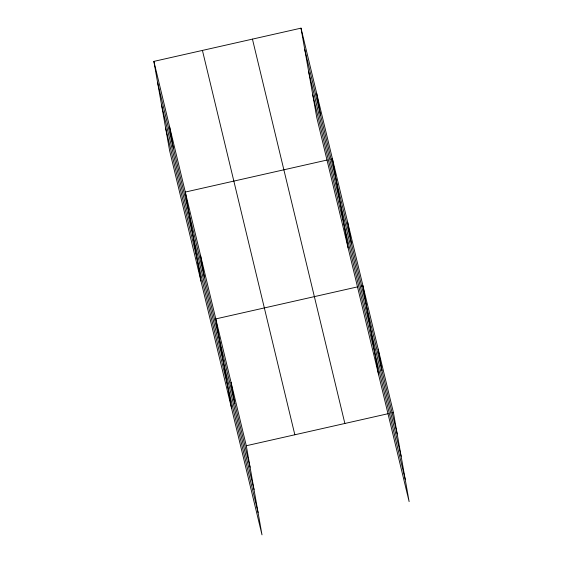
<?xml version="1.0" encoding="UTF-8"?>
<svg xmlns="http://www.w3.org/2000/svg" width="563" height="563" viewBox="0 0 563 563"><rect width="100%" height="100%" fill="white"/><g stroke="black" fill="none" stroke-linecap="round" stroke-linejoin="round"><path stroke-width="0.84" d="M153.875 61.388L246.291 445.741L261.999 534.85L169.583 150.497L153.875 61.388L301.001 28.15L393.417 412.503L409.125 501.612L316.709 117.259L301.001 28.15M327.314 159.983L185.29 192.067L201.005 281.176M330.72 159.216L332.423 158.829L348.131 247.938M357.808 286.82L215.791 318.904L231.506 408.013M361.214 286.053L362.917 285.666L378.632 374.775M246.291 445.741L388.308 413.657M391.714 412.89L393.417 412.503M304.787 49.614L397.204 433.974M308.721 71.937L401.137 456.29M312.775 94.936L405.191 479.289M252.449 39.121L344.866 423.475M202.427 50.417L294.843 434.777M157.654 82.852L250.071 467.213M161.595 105.175L254.012 489.529M165.649 128.174L258.065 512.527M378.167 349.088L381.953 370.553M347.674 222.251L351.453 243.716M316.709 93.493L320.495 114.958M231.041 382.326L234.827 403.791M200.541 255.489L204.327 276.954M169.583 126.731L173.369 148.196"/></g></svg>
